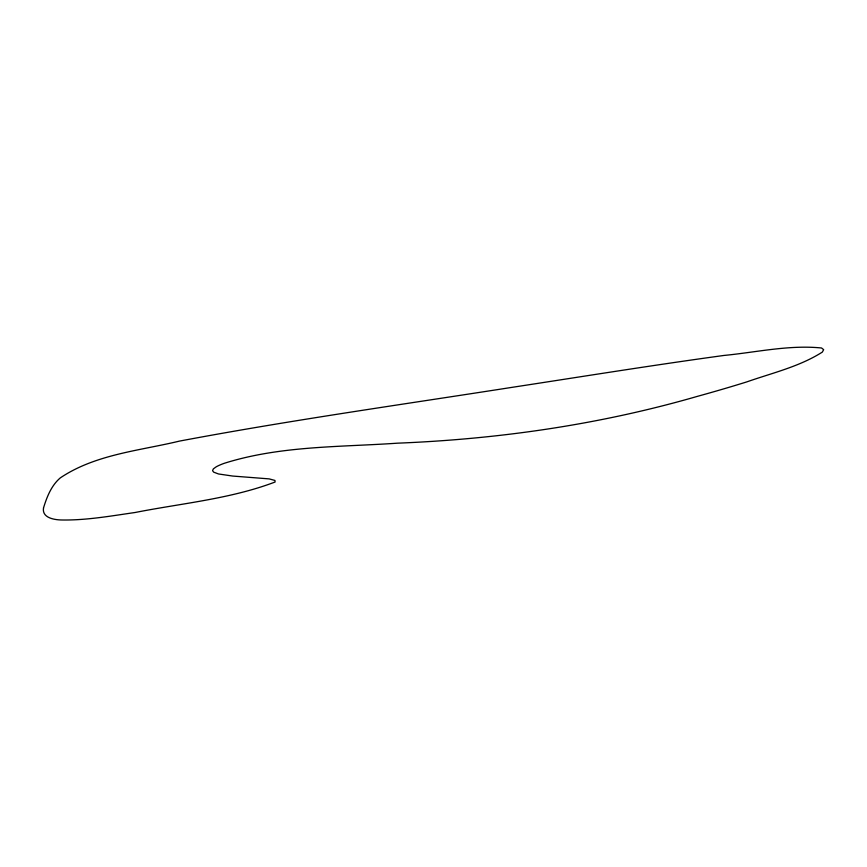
<?xml version="1.0" encoding="UTF-8"?>
<svg xmlns="http://www.w3.org/2000/svg" width="867" height="867" viewBox="0 0 867 867"><rect width="100%" height="100%" fill="white"/><g stroke="black" fill="none" stroke-linecap="round" stroke-linejoin="round"><path stroke-width="1.3" d="M43.502 507.997C41.789 518.119 54.87 519.929 62.142 519.994C86.646 520.352 110.9 515.973 135.068 512.505C181.723 503.293 230.535 498.948 275.088 482.019L274.947 480.448L269.171 478.887L232.649 476.048L218.506 473.967L213.694 472.157L212.556 470.651L213.38 468.863L216.251 466.793A195.476 18.749 -5.7 0 1 224.26 463.303C280.139 445.66 339.593 447.166 397.454 443.178C498.763 439.125 599.736 424.613 697.241 396.403A1810.329 275.608 -1.2 0 0 746.801 381.892C772.237 372.962 799.396 366.698 822.339 352.089L823.65 349.661L821.558 347.992C789.035 344.708 756.382 352.316 724.064 355.437C653.111 365.137 582.418 376.571 511.649 387.408C400.847 404.737 289.73 420.343 179.491 441.097C139.414 450.753 95.283 454.33 60.267 477.912C51.326 485.531 46.829 497.051 43.502 507.997"/></g></svg>
